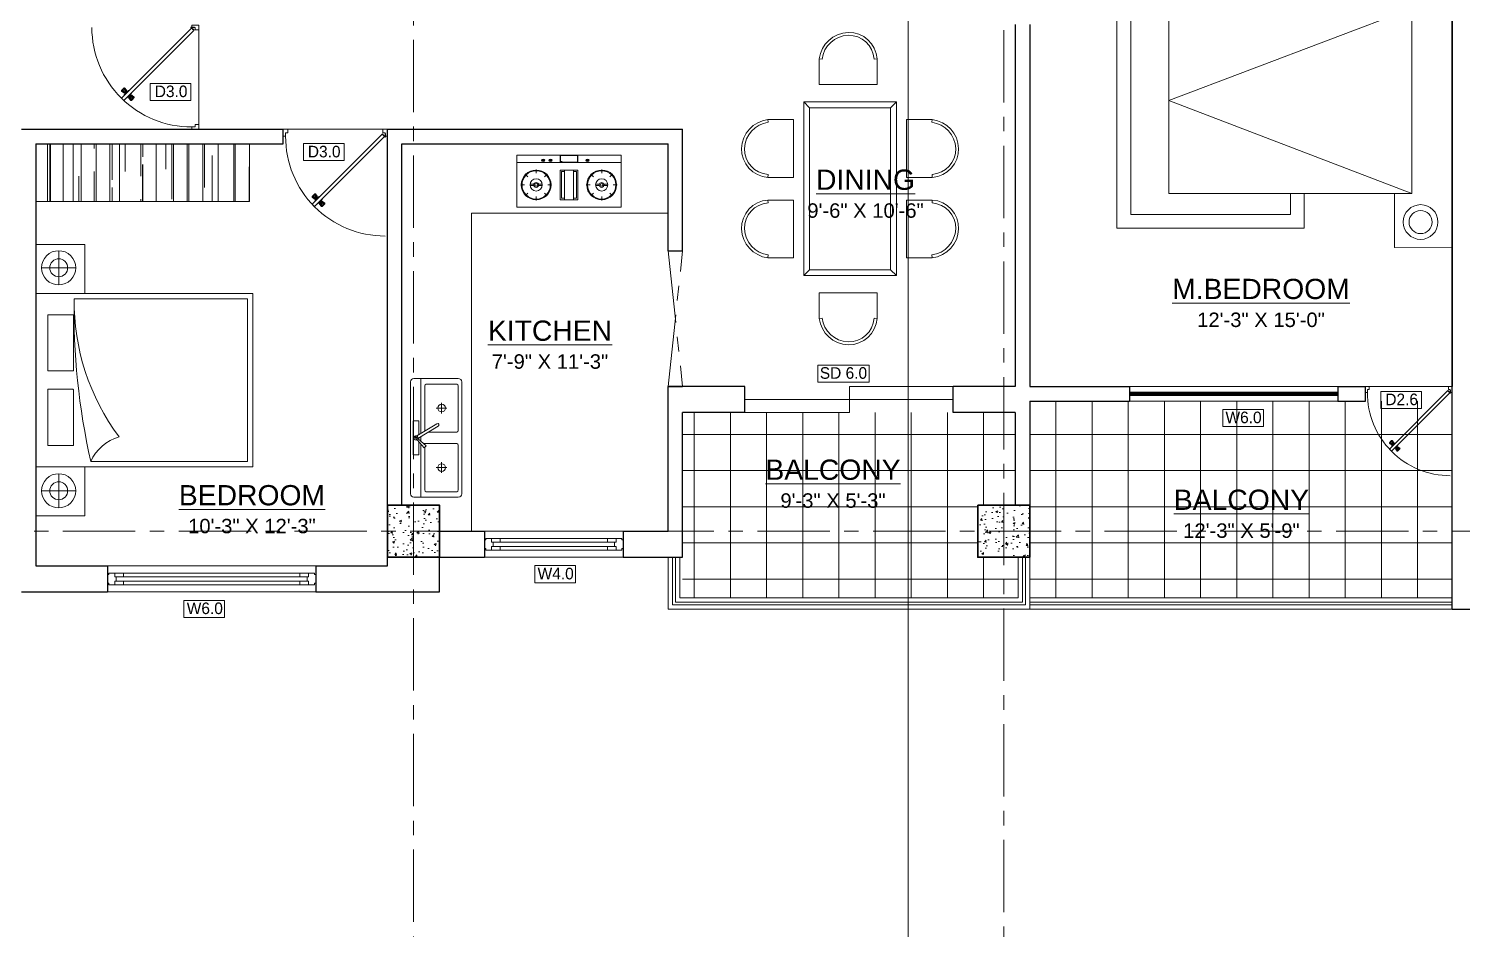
# Model space of a CAD drawing. Header units: inches. Extents: x 5223 to 201172, y -52570 to -12314.
# Drawn here: x 196707.5 to 197203, y -52258.6 to -51947.2 of the extents above; entities that cross this region are included whole.
import ezdxf

# ---------------------------------------------------------------- set-up
doc = ezdxf.new("R2010")
doc.units = ezdxf.units.IN
doc.header["$LTSCALE"] = 20
doc.header["$MEASUREMENT"] = 0
doc.linetypes.add('CENTER', pattern=[2, 1.25, -0.25, 0.25, -0.25])
for name, color, linetype, lineweight in [('A FURNITURE', 43, 'Continuous', 5), ('A. WINDOW', 140, 'Continuous', 5), ('CL', 252, 'CENTER', 5), ('column', 1, 'Continuous', 35), ('D-DIM', 5, 'Continuous', 13), ('door', 103, 'Continuous', 9), ('ELE 0.9', 252, 'Continuous', 9), ('furniture', 32, 'Continuous', 5), ('hatch tile', 253, 'Continuous', 0), ('Hatrch', 8, 'Continuous', 0), ('PUERTAS', 7, 'Continuous', 13), ('railings', 153, 'Continuous', 9), ('T-TEXT', 7, 'Continuous', 13), ('text', 247, 'Continuous', 13), ('Wall', 7, 'Continuous', 30), ('window', 150, 'Continuous', 13)]:
    doc.layers.add(name, color=color, linetype=linetype, lineweight=lineweight)
doc.styles.add('ARIAL', font='romans.shx')
doc.styles.get("Standard").update_dxf_attribs({"font": 'ARIALN.TTF'})

# ---------------------------------------------------------------- blocks, each defined once
blk = doc.blocks.new('COL')
at = {"layer": 'ELE 0.9'}
h = blk.add_hatch(dxfattribs=at)
h.set_pattern_fill('AR-CONC', color=256, style=0)
h.set_pattern_definition([(50, (0, 0), (7.17260183, -0.62752135), [0.75, -8.25]), (355, (0, 0), (-1.38751334, 7.52192134), [0.6, -6.6]), (100.4514, (0.598, -0.052), (5.78509382, 6.89439542), [0.6374019, -7.01142112]), (46.1842, (0, 2), (10.6724105, -1.65519014), [1.125, -12.375]), (96.6356, (0.889, 1.862), (9.34662706, 9.7411787), [0.9561029, -10.51713]), (351.1842, (0, 2), (9.34661945, 9.741186), [0.9, -9.9]), (21, (1, 1.5), (5.96907052, -4.0261889), [0.75, -8.25]), (326, (1, 1.5), (2.43315332, 7.25150045), [0.6, -6.6]), (71.4514, (1.4974, 1.1645), (8.4022263, 3.22530497), [0.6374019, -7.01142112]), (37.5, (0, 0), (0.121598553, 3.32893854), [0, -6.52, 0, -6.7, 0, -6.625]), (7.5, (0, 0), (2.630695374, 3.94411712), [0, -3.82, 0, -6.37, 0, -2.525]), (327.5, (-2.23, 0), (5.33822436, -0.225548717), [0, -2.5, 0, -7.8, 0, -10.35]), (317.5, (-3.23, 0), (5.8318617, 1.00104982), [0, -3.25, 0, -5.18, 0, -7.35])])
h.paths.add_polyline_path([(151149.68, -27522.26), (151149.68, -27540.26), (151167.68, -27540.26), (151167.68, -27522.26)])
at = {"layer": 'column'}
blk.add_lwpolyline([(151149.68, -27522.26), (151167.68, -27522.26), (151167.68, -27540.26)], dxfattribs=at)
blk.add_lwpolyline([(151149.68, -27522.26), (151167.68, -27522.26), (151167.68, -27540.26), (151149.68, -27540.26)], close=True, dxfattribs=at)
blk = doc.blocks.new('3ft')
at = {"layer": 'PUERTAS', "color": 8}
for p, q in [((22.57, 24.94), (21.65, 25.68)), ((22.63, 24.99), (21.69, 25.75)), ((22.74, 25.1), (21.84, 25.9)), ((22.13, 26.28), (21.98, 26.13)), ((22.88, 25.24), (22.01, 26.06)), ((22.13, 26.28), (22.27, 26.42)), ((22.29, 26.41), (22.27, 26.42)), ((23.16, 25.52), (22.34, 26.39)), ((23.3, 25.66), (22.5, 26.56)), ((23.41, 25.77), (22.65, 26.71)), ((22.69, 24.32), (23.02, 24.83)), ((23.46, 25.83), (22.72, 26.75)), ((22.95, 24.96), (22.84, 25.07)), ((22.98, 24.99), (22.86, 25.1)), ((23.03, 25.04), (22.91, 25.15)), ((22.91, 24.53), (23.1, 24.91)), ((23.11, 25.12), (22.99, 25.23)), ((23.13, 24.76), (23.18, 24.99)), ((23.28, 25.3), (23.17, 25.41)), ((23.36, 25.37), (23.25, 25.49)), ((23.31, 24.94), (23.28, 25.08)), ((23.41, 25.43), (23.3, 25.54)), ((23.46, 25.09), (23.32, 25.13)), ((23.44, 25.45), (23.33, 25.56)), ((23.64, 25.27), (23.41, 25.22)), ((23.87, 25.49), (23.49, 25.3)), ((24.08, 25.71), (23.57, 25.38)), ((23.63, 23.38), (24.14, 23.72)), ((23.84, 23.6), (24.22, 23.79)), ((24.07, 23.82), (24.3, 23.88)), ((24.25, 24), (24.39, 23.97)), ((24.25, 23.26), (24.99, 22.34)), ((24.27, 23.64), (24.38, 23.53)), ((24.3, 23.67), (24.41, 23.56)), ((24.3, 23.32), (25.06, 22.38)), ((24.35, 23.72), (24.46, 23.61)), ((24.4, 24.15), (24.43, 24.01)), ((24.41, 23.43), (25.2, 22.53)), ((24.43, 23.8), (24.54, 23.69)), ((24.58, 24.33), (24.52, 24.1)), ((24.55, 23.57), (25.37, 22.7)), ((24.6, 23.97), (24.72, 23.86)), ((24.8, 24.56), (24.61, 24.18)), ((25.02, 24.77), (24.68, 24.26)), ((24.68, 24.05), (24.79, 23.94)), ((24.73, 24.1), (24.85, 23.99)), ((24.76, 24.13), (24.87, 24.02)), ((24.83, 23.85), (25.7, 23.03)), ((24.97, 23.99), (25.87, 23.2)), ((25.08, 24.1), (26.02, 23.34)), ((25.14, 24.15), (26.06, 23.41)), ((25.58, 22.82), (25.43, 22.67)), ((25.58, 22.82), (25.73, 22.97)), ((25.72, 22.98), (25.73, 22.97)), ((0, 0), (36, 0))]:
    blk.add_line(p, q, dxfattribs=at)
at = {"layer": 'PUERTAS', "color": 1}
for p, q in [((21.67, 25.73), (22.17, 26.23)), ((22.49, 24.95), (21.67, 25.61)), ((21.7, 25.82), (22.14, 26.26)), ((21.73, 25.79), (21.7, 25.82)), ((22.58, 26.7), (22.14, 26.26)), ((22.67, 26.73), (22.17, 26.23)), ((22.61, 26.67), (22.58, 26.7)), ((22.6, 24.96), (23.02, 25.38)), ((22.7, 25.07), (22.71, 25.06)), ((23.45, 25.91), (22.79, 26.73)), ((22.82, 25.06), (23.08, 25.32)), ((22.94, 24.95), (22.83, 25.07)), ((22.93, 24.94), (23.19, 25.21)), ((22.93, 24.84), (22.93, 24.83)), ((23.44, 25.81), (23.02, 25.38)), ((23.34, 25.58), (23.08, 25.32)), ((23.46, 25.47), (23.19, 25.21)), ((23.33, 25.7), (23.34, 25.69)), ((23.45, 25.46), (23.33, 25.57)), ((23.57, 25.47), (23.57, 25.47)), ((24.15, 25.79), (23.68, 25.48)), ((23.68, 25.48), (23.68, 25.48)), ((24.27, 25.78), (24.26, 25.79)), ((25.1, 24.84), (24.79, 24.38)), ((25.09, 24.96), (25.1, 24.95)), ((22.61, 24.25), (22.92, 24.72)), ((22.62, 24.13), (22.61, 24.14)), ((22.92, 24.72), (22.92, 24.72)), ((23.44, 23.31), (23.45, 23.3)), ((23.56, 23.3), (24.03, 23.61)), ((24.03, 23.61), (24.03, 23.62)), ((24.14, 23.62), (24.14, 23.62)), ((24.25, 23.62), (24.51, 23.89)), ((24.26, 23.29), (24.69, 23.71)), ((24.26, 23.63), (24.37, 23.52)), ((24.26, 23.18), (24.92, 22.37)), ((24.37, 23.52), (24.63, 23.77)), ((24.37, 23.4), (24.37, 23.4)), ((24.78, 24.15), (24.51, 23.89)), ((24.89, 24.03), (24.63, 23.77)), ((25.11, 24.14), (24.69, 23.71)), ((24.77, 24.14), (24.88, 24.03)), ((24.79, 24.38), (24.78, 24.37)), ((24.78, 24.26), (24.78, 24.26)), ((25, 24.03), (25, 24.03)), ((25.04, 22.36), (25.54, 22.86)), ((25.1, 22.42), (25.13, 22.39)), ((25.13, 22.39), (25.57, 22.83)), ((25.22, 24.14), (26.03, 23.48)), ((26.04, 23.37), (25.54, 22.86)), ((26.01, 23.27), (25.57, 22.83)), ((25.98, 23.3), (26.01, 23.27))]:
    blk.add_line(p, q, dxfattribs=at)
at = {"layer": 'PUERTAS', "color": 2}
for p, q in [((21.99, 26.11), (21.98, 26.13)), ((26.05, 25.92), (25.23, 26.74)), ((25.42, 22.68), (25.43, 22.67))]:
    blk.add_line(p, q, dxfattribs=at)
at = {"layer": 'PUERTAS', "color": 1}
for centre, start, end in [((22.54, 25.01), 231.0764, 315), ((22.73, 26.68), 38.9236, 135), ((22.77, 25.12), 225, 315), ((22.99, 24.89), 135, 219.7428), ((22.87, 24.78), 315, 39.7428), ((23.28, 25.63), 315, 45), ((23.39, 25.86), 315, 38.9236), ((23.51, 25.41), 50.2572, 135), ((23.62, 25.53), 230.2572, 315), ((24.2, 25.73), 45, 135), ((25.04, 24.89), 315, 45), ((22.67, 24.2), 135, 225), ((23.51, 23.36), 225, 315), ((24.09, 23.56), 50.2572, 135), ((24.2, 23.68), 230.2572, 315), ((24.32, 23.23), 135, 218.9236), ((24.42, 23.46), 135, 225), ((24.84, 24.31), 135, 219.7428), ((24.72, 24.21), 315, 39.7428), ((24.94, 23.98), 45, 135), ((24.98, 22.42), 218.9236, 315), ((25.17, 24.08), 51.0764, 135), ((25.98, 23.42), 315, 51.0764)]:
    blk.add_arc(centre, 0.08, start, end, dxfattribs=at)
at = {"layer": 'window'}
for p, q in [((1.01, 2.52), (25.23, 26.74)), ((26.05, 25.92), (1.77, 1.64)), ((0, 2.4), (0, 0)), ((0.72, 2.4), (0, 2.4)), ((1.6, 0), (0, 0)), ((0.72, 1.52), (0.72, 2.44)), ((0.8, 1.52), (0.72, 1.52)), ((0.8, 1.52), (0.8, 2.41)), ((0.8, 1.2), (0.8, 1.52)), ((1.6, 1.2), (0.8, 1.2)), ((1.57, 1.84), (0.94, 2.47)), ((1.63, 1.89), (0.97, 2.55)), ((1.63, 1.89), (1.57, 1.84)), ((1.77, 1.64), (1.57, 1.84)), ((1.6, 0), (1.6, 1.2)), ((34.4, 0), (34.4, 1.2)), ((34.4, 1.2), (35.2, 1.2)), ((34.4, 0), (36, 0)), ((35.2, 1.2), (35.2, 2.4)), ((35.2, 2.4), (36, 2.4)), ((36, 0), (36, 2.4))]:
    blk.add_line(p, q, dxfattribs=at)
for radius in [0.155, 0.0752]:
    blk.add_circle((0.82, 2.56), radius, dxfattribs=at)
blk.add_arc((0.82, 2.56), 34.38, 359.7285, 90.0333, dxfattribs=at)
blk = doc.blocks.new('*U19')
at = {"color": 3}
blk.add_blockref('3ft', (0, 0), dxfattribs=at)
blk = doc.blocks.new('*U20')
at = {"color": 3, "xscale": -1}
blk.add_blockref('3ft', (42, 0), dxfattribs=at)
blk = doc.blocks.new('dvxcbv')
for p, q in [((79270.92, 92034.28), (79206.92, 92034.28)), ((79206.92, 92034.28), (79206.92, 91972.28)), ((79270.92, 92034.28), (79206.92, 92034.28)), ((79206.92, 92034.28), (79206.92, 91954.28)), ((79270.92, 91972.28), (79270.92, 92034.28)), ((79270.92, 91954.28), (79270.92, 92034.28)), ((79208.95, 92032.28), (79268.88, 92032.28)), ((79208.95, 91974.47), (79208.95, 92032.28)), ((79268.88, 92032.28), (79268.88, 91968.35)), ((79206.92, 91972.28), (79188.92, 91972.28)), ((79188.92, 91972.28), (79188.92, 91954.28)), ((79206.92, 91972.28), (79188.92, 91972.28)), ((79188.92, 91972.28), (79188.92, 91954.28)), ((79206.92, 91954.28), (79206.92, 91972.28)), ((79270.92, 91972.28), (79288.92, 91972.28)), ((79288.92, 91972.28), (79270.92, 91972.28)), ((79270.92, 91954.28), (79270.92, 91972.28)), ((79288.92, 91954.28), (79288.92, 91972.28)), ((79288.92, 91972.28), (79288.92, 91954.28)), ((79198.12, 91969.18), (79198.12, 91956.59)), ((79214.78, 91968.14), (79214.78, 91958.62)), ((79235.3, 91968.14), (79214.78, 91968.14)), ((79235.53, 91958.62), (79235.53, 91967.91)), ((79242.3, 91958.62), (79242.3, 91967.91)), ((79242.53, 91968.14), (79263.05, 91968.14)), ((79263.05, 91968.14), (79263.05, 91958.62)), ((79280.36, 91969.18), (79280.36, 91956.59)), ((79191.82, 91962.69), (79204.41, 91962.69)), ((79274.06, 91962.69), (79286.66, 91962.69)), ((79188.92, 91954.28), (79288.92, 91954.28)), ((79188.92, 91954.28), (79206.92, 91954.28)), ((79206.92, 91954.28), (79270.92, 91954.28)), ((79214.78, 91958.62), (79235.53, 91958.62)), ((79263.05, 91958.62), (79242.3, 91958.62)), ((79288.92, 91954.28), (79270.92, 91954.28))]:
    blk.add_line(p, q)
at = {"extrusion": (0, 0, -1)}
for centre, major_axis, start_param, end_param in [((79202.06, 91989.63), (-11.77, 11.77), 2.643035, 3.500356), ((79268.2, 92052.59), (59.57, 59.57), 2.348133, 2.994137), ((79264.85, 92225.36), (-181.75, 181.75), 3.91132, 4.146218), ((79198.12, 91962.69), (-4.45, 4.45), 2.356194490190969, 8.639379797370555), ((79198.12, 91962.69), (-2.33, 2.33), 2.356194490189522, 8.63937979736911), ((79235.3, 91967.91), (-0.164, 0.164), 0.785398, 2.356194), ((79242.53, 91967.91), (0.164, 0.164), 3.926991, 5.497787), ((79280.36, 91962.69), (-4.45, 4.45), 2.356194490190969, 8.639379797370555), ((79280.36, 91962.69), (-2.33, 2.33), 2.356194490189522, 8.63937979736911)]:
    blk.add_ellipse(centre, major_axis=major_axis, ratio=1, start_param=start_param, end_param=end_param, dxfattribs=at)
blk = doc.blocks.new('ban6c 800x1500')
for p, q in [((-388, 2100), (-338, 2050)), ((412, 2100), (362, 2050)), ((-388, 600), (-338, 650)), ((412, 600), (362, 650))]:
    blk.add_line(p, q)
for points in [[(245, 2472, 0.400825), (-5, 2701, 0.365678), (-255, 2472)], [(-698, 1948), (-695, 1924, 0.365407), (-901, 1698, 0.400527), (-696, 1473), (-698, 1448)], [(722, 1948), (718, 1924, -0.365407), (925, 1698, -0.400527), (720, 1473), (722, 1448)], [(-698, 752), (-695, 777, -0.365407), (-901, 1003, -0.400527), (-696, 1227), (-698, 1252)], [(722, 752), (718, 777, 0.365407), (925, 1003, 0.400527), (720, 1227), (722, 1252)], [(245, 229, -0.400825), (-5, 0, -0.365678), (-255, 229)]]:
    blk.add_lwpolyline(points, format="xyb")
for points in [[(-5, 2676, -0.400527), (220, 2470), (245, 2472), (245, 2250), (-255, 2250), (-255, 2472), (-230, 2469, -0.365407)], [(-926, 1698, 0.400825), (-698, 1448), (-476, 1448), (-476, 1948), (-698, 1948, 0.365678)], [(950, 1698, -0.400825), (722, 1448), (500, 1448), (500, 1948), (722, 1948, -0.365678)], [(-926, 1002, -0.400825), (-698, 1252), (-476, 1252), (-476, 752), (-698, 752, -0.365678)], [(950, 1002, 0.400825), (722, 1252), (500, 1252), (500, 752), (722, 752, 0.365678)], [(-5, 25, 0.400527), (220, 230), (245, 229), (245, 450), (-255, 450), (-255, 229), (-230, 232, 0.365407)]]:
    blk.add_lwpolyline(points, format="xyb", close=True)
for points in [[(-388, 600), (-388, 2100), (412, 2100), (412, 600)], [(-338, 650), (-338, 2050), (362, 2050), (362, 650)]]:
    blk.add_lwpolyline(points, close=True)
blk = doc.blocks.new('mb-chaurua440x1020')
for p, q in [((483, 0), (-483, 0)), ((-513, -30), (-513, -413)), ((-513, -90), (-39, -90)), ((-449, -123), (-59, -123)), ((-148, -24), (148, -24)), ((-148, -71), (-148, -24)), ((-27, -71), (-148, -71)), ((-17, -54), (-122, -228)), ((5, -64), (-100, -240)), ((-17, -54), (-17, -54)), ((68, -136), (-11, -42)), ((29, -90), (-10, -90)), ((-5, -37), (87, -119)), ((13, -71), (1, -71)), ((5, -64), (5, -64)), ((34, -71), (148, -71)), ((48, -401), (48, -113)), ((514, -90), (55, -90)), ((87, -119), (68, -136)), ((450, -123), (82, -123)), ((148, -24), (148, -71)), ((513, -30), (513, -413)), ((-465, -134), (-465, -401)), ((-257, -222), (-257, -315)), ((-48, -401), (-48, -153)), ((257, -222), (257, -315)), ((466, -134), (466, -401)), ((-303, -269), (-210, -269)), ((210, -269), (304, -269)), ((483, -443), (-483, -443)), ((-449, -412), (-64, -412)), ((450, -412), (64, -412))]:
    blk.add_line(p, q)
for centre in [(-257, -269), (257, -269)]:
    blk.add_circle(centre, 33.2)
for centre, radius, start, end in [((-483, -30), 30, 90, 180), ((-451, -137), 14.3, 81.5294, 167.6839), ((1, -47), 18.1, 331.1886, 289.501), ((-4, -44), 7.15, 94.3974, 170.1439), ((452, -137), 14.3, 12.3263, 98.4603), ((483, -30), 30, 0, 90), ((-111, -234), 12.2, 152.0442, 329.8501), ((-483, -413), 30, 180, 270), ((-451, -398), 14.3, 192.3144, 278.476), ((-62, -398), 14.3, 261.5343, 347.6754), ((62, -398), 14.3, 192.3246, 278.4657), ((452, -398), 14.3, 261.5403, 347.6694), ((483, -413), 30, 270, 0)]:
    blk.add_arc(centre, radius, start, end)
blk = doc.blocks.new('mb-bep700x350')
for p, q in [((-350, 0), (-350, -350)), ((350, 0), (-350, 0)), ((350, -350), (350, 0)), ((-350, -50), (350, -50)), ((-220.2, -122), (-220.2, -96)), ((-185, -33.2), (-163.1, -33.2)), ((-185, -35.1), (-163, -35.1)), ((-134.9, -33.2), (-113, -33.2)), ((-134.9, -35.1), (-112.9, -35.1)), ((-60, -50), (-60, 0)), ((-57.5, -3.3), (57.8, -3.3)), ((-57.5, -46.5), (-57.5, -3.3)), ((57.8, -46.5), (-57.5, -46.5)), ((-54.5, -42.4), (-46, -42.4)), ((57.8, -3.3), (57.8, -46.5)), ((60, -50), (60, 0)), ((135.2, -35.1), (113.2, -35.1)), ((135.2, -33.2), (113.3, -33.2)), ((220.2, -122), (220.2, -96)), ((-275.4, -144.9), (-293.8, -126.5)), ((-165.1, -144.9), (-146.7, -126.5)), ((-60, -300), (-60, -100)), ((-60, -100), (60, -100)), ((-50, -290), (-50, -110)), ((-50, -110), (-30, -110)), ((-30, -300), (-30, -100)), ((30, -300), (30, -100)), ((30, -110), (50, -110)), ((50, -110), (50, -290)), ((60, -100), (60, -300)), ((165.1, -144.9), (146.7, -126.5)), ((275.4, -144.9), (293.8, -126.5)), ((-298.2, -200), (-324.2, -200)), ((-275.4, -255.1), (-293.8, -273.5)), ((-235.9, -195.5), (-261, -195.5)), ((-235.9, -204.5), (-261, -204.5)), ((-220.2, -278), (-220.2, -304)), ((-204.5, -195.5), (-179.5, -195.5)), ((-204.5, -204.5), (-179.5, -204.5)), ((-165.1, -255.1), (-146.7, -273.5)), ((-142.2, -200), (-116.2, -200)), ((142.2, -200), (116.2, -200)), ((165.1, -255.1), (146.7, -273.5)), ((204.5, -195.5), (179.5, -195.5)), ((204.5, -204.5), (179.5, -204.5)), ((220.2, -278), (220.2, -304)), ((235.9, -195.5), (261, -195.5)), ((235.9, -204.5), (261, -204.5)), ((275.4, -255.1), (293.8, -273.5)), ((298.2, -200), (324.2, -200)), ((-350, -350), (350, -350)), ((60, -300), (-60, -300)), ((-30, -290), (-50, -290)), ((50, -290), (30, -290))]:
    blk.add_line(p, q)
for centre, radius in [((-220.2, -200), 100), ((-220.2, -200), 95), ((-220.2, -200), 41), ((-220.2, -200), 16.3), ((-220.2, -200), 9.16), ((220.2, -200), 100), ((220.2, -200), 95), ((220.2, -200), 41), ((220.2, -200), 16.3), ((220.2, -200), 9.16)]:
    blk.add_circle(centre, radius)
for centre in [(-174, -34.4), (-124, -34.4)]:
    blk.add_ellipse(centre, major_axis=(-11.1, 0), ratio=0.777774)
at = {"extrusion": (0, 0, -1)}
blk.add_ellipse((124.3, -34.4), major_axis=(11.1, 0), ratio=0.777774, dxfattribs=at)
blk = doc.blocks.new('g.doi1600x2100')
for points in [[(822, -498), (1288, -498), (1290, 0), (-1290, 0), (-1290, -498), (-778, -498)], [(-778, -1278), (-778, -348), (18, -2448), (822, -348), (822, -1278)], [(-778, -348), (822, -348)], [(-778, -2448), (822, -2448)]]:
    blk.add_lwpolyline(points)
for points in [[(822, -1948), (822, -1278), (1122, -1278), (1122, -2898), (-1078, -2898), (-1078, -1278), (-778, -1278), (-778, -2448), (-453, -2448), (822, -2448)], [(822, -1948), (822, -1398), (1002, -1398), (1002, -2778), (-958, -2778), (-958, -1398), (-778, -1398), (-778, -2448), (822, -2448)]]:
    blk.add_lwpolyline(points, close=True)
for centre, radius in [((-1032, -273), 150), ((1068, -273), 150), ((-1032, -273), 100), ((1068, -273), 100)]:
    blk.add_circle(centre, radius)
blk = doc.blocks.new('Frame_w_casement2_p')
for points in [[(-2.5, 0.75), (-2.5, 2), (-5.5, 2), (-5.5, 0.75)], [(-2.5, -0.75), (-2.5, -2), (-5.5, -2), (-5.5, -0.75)]]:
    blk.add_lwpolyline(points, close=True)
blk.add_lwpolyline([(0, 1.5), (0, -1.5), (-0.5, -1.5), (-0.5, -2), (-2.5, -2), (-2.5, -2), (-2.5, -2), (-2.5, -0.75), (-3, -0.75), (-3, 0.75), (-2.5, 0.75), (-2.5, 2), (-2.5, 2), (-0.5, 2), (-0.5, 1.5), (0, 1.5), (-0.5, 1.5)])
blk = doc.blocks.new('2ft6in')
at = {"layer": 'PUERTAS', "color": 8}
for p, q in [((18.81, 20.78), (18.04, 21.4)), ((18.86, 20.83), (18.08, 21.46)), ((18.95, 20.92), (18.2, 21.58)), ((18.44, 21.9), (18.31, 21.77)), ((19.07, 21.03), (18.34, 21.72)), ((18.44, 21.9), (18.56, 22.02)), ((18.58, 22.01), (18.56, 22.02)), ((19.3, 21.26), (18.61, 22)), ((19.42, 21.38), (18.75, 22.14)), ((19.51, 21.48), (18.88, 22.26)), ((18.91, 20.27), (19.19, 20.69)), ((19.55, 21.53), (18.93, 22.3)), ((19.13, 20.8), (19.03, 20.9)), ((19.15, 20.82), (19.05, 20.92)), ((19.09, 20.44), (19.25, 20.76)), ((19.19, 20.87), (19.1, 20.96)), ((19.25, 20.93), (19.16, 21.02)), ((19.28, 20.63), (19.32, 20.83)), ((19.4, 21.08), (19.31, 21.17)), ((19.47, 21.15), (19.38, 21.24)), ((19.43, 20.78), (19.4, 20.9)), ((19.51, 21.19), (19.42, 21.28)), ((19.55, 20.91), (19.43, 20.94)), ((19.53, 21.21), (19.44, 21.3)), ((19.7, 21.06), (19.51, 21.01)), ((19.89, 21.24), (19.58, 21.08)), ((20.07, 21.42), (19.64, 21.15)), ((19.87, 19.67), (20.18, 19.83)), ((20.06, 19.85), (20.25, 19.9)), ((20.21, 20), (20.33, 19.97)), ((20.33, 20.13), (20.36, 20.01)), ((20.36, 19.83), (20.45, 19.74)), ((20.48, 20.28), (20.44, 20.08)), ((20.5, 19.98), (20.6, 19.89)), ((20.67, 20.47), (20.51, 20.15)), ((20.85, 20.64), (20.57, 20.22)), ((20.57, 20.04), (20.66, 19.95)), ((20.61, 20.09), (20.7, 19.99)), ((20.63, 20.11), (20.72, 20.01)), ((20.69, 19.87), (21.42, 19.19)), ((20.81, 19.99), (21.56, 19.33)), ((20.9, 20.08), (21.68, 19.45)), ((20.95, 20.13), (21.72, 19.51)), ((19.69, 19.49), (20.12, 19.76)), ((20.21, 19.38), (20.83, 18.61)), ((20.23, 19.7), (20.32, 19.61)), ((20.25, 19.72), (20.34, 19.63)), ((20.25, 19.43), (20.88, 18.65)), ((20.29, 19.76), (20.38, 19.67)), ((20.34, 19.53), (21, 18.77)), ((20.46, 19.64), (21.14, 18.91)), ((21.32, 19.01), (21.2, 18.89)), ((21.32, 19.01), (21.44, 19.14)), ((21.43, 19.15), (21.44, 19.14)), ((0, 0), (30, 0))]:
    blk.add_line(p, q, dxfattribs=at)
at = {"layer": 'PUERTAS', "color": 1}
for p, q in [((18.06, 21.44), (18.48, 21.86)), ((18.74, 20.79), (18.06, 21.34)), ((18.08, 21.51), (18.45, 21.88)), ((18.11, 21.49), (18.08, 21.51)), ((18.82, 22.25), (18.45, 21.88)), ((18.9, 22.28), (18.48, 21.86)), ((18.84, 22.23), (18.82, 22.25)), ((18.83, 20.8), (19.18, 21.15)), ((18.84, 20.21), (19.1, 20.6)), ((18.85, 20.11), (18.84, 20.12)), ((18.92, 20.89), (18.93, 20.88)), ((19.54, 21.59), (18.99, 22.27)), ((19.02, 20.88), (19.24, 21.1)), ((19.12, 20.8), (19.03, 20.89)), ((19.1, 20.7), (19.11, 20.69)), ((19.1, 20.6), (19.1, 20.6)), ((19.11, 20.79), (19.33, 21.01)), ((19.54, 21.5), (19.18, 21.15)), ((19.45, 21.31), (19.24, 21.1)), ((19.55, 21.22), (19.33, 21.01)), ((19.45, 21.41), (19.45, 21.41)), ((19.54, 21.22), (19.45, 21.31)), ((19.64, 21.23), (19.64, 21.23)), ((19.74, 21.24), (19.73, 21.23)), ((20.12, 21.49), (19.74, 21.24)), ((20.21, 19.69), (20.43, 19.9)), ((20.22, 21.48), (20.22, 21.49)), ((20.65, 20.12), (20.43, 19.9)), ((20.74, 20.03), (20.52, 19.81)), ((20.93, 20.11), (20.57, 19.76)), ((20.64, 20.11), (20.73, 20.02)), ((20.66, 20.31), (20.65, 20.31)), ((20.65, 20.21), (20.65, 20.22)), ((20.91, 20.7), (20.66, 20.31)), ((20.84, 20.02), (20.83, 20.03)), ((20.91, 20.8), (20.91, 20.79)), ((21.02, 20.12), (21.7, 19.57)), ((19.53, 19.43), (19.54, 19.42)), ((19.64, 19.42), (20.02, 19.67)), ((20.02, 19.67), (20.03, 19.68)), ((20.12, 19.68), (20.12, 19.68)), ((20.22, 19.41), (20.57, 19.76)), ((20.22, 19.69), (20.31, 19.6)), ((20.22, 19.32), (20.76, 18.64)), ((20.31, 19.6), (20.52, 19.81)), ((20.31, 19.5), (20.31, 19.5)), ((20.86, 18.63), (21.28, 19.05)), ((20.91, 18.68), (20.94, 18.66)), ((20.94, 18.66), (21.31, 19.03)), ((21.7, 19.47), (21.28, 19.05)), ((21.67, 19.4), (21.31, 19.03)), ((21.65, 19.42), (21.67, 19.4))]:
    blk.add_line(p, q, dxfattribs=at)
at = {"layer": 'PUERTAS', "color": 2}
for p, q in [((18.33, 21.76), (18.31, 21.77)), ((21.71, 21.6), (21.02, 22.28)), ((21.18, 18.9), (21.2, 18.89))]:
    blk.add_line(p, q, dxfattribs=at)
at = {"layer": 'PUERTAS', "color": 1}
for centre, start, end in [((18.78, 20.84), 231.0764, 315), ((18.89, 20.16), 135, 225), ((18.94, 22.23), 38.9236, 135), ((18.97, 20.93), 225, 315), ((19.16, 20.74), 135, 219.7428), ((19.06, 20.65), 315, 39.7428), ((19.4, 21.36), 315, 45), ((19.49, 21.55), 315, 38.9236), ((19.6, 21.18), 50.2572, 135), ((19.68, 21.28), 230.2572, 315), ((20.17, 21.44), 45, 135), ((20.7, 20.26), 135, 219.7428), ((20.6, 20.17), 315, 39.7428), ((20.78, 19.98), 45, 135), ((20.87, 20.75), 315, 45), ((20.98, 20.07), 51.0764, 135), ((19.59, 19.47), 225, 315), ((20.07, 19.63), 50.2572, 135), ((20.16, 19.73), 230.2572, 315), ((20.27, 19.36), 135, 218.9236), ((20.35, 19.55), 135, 225), ((20.82, 18.68), 218.9236, 315), ((21.65, 19.52), 315, 51.0764)]:
    blk.add_arc(centre, 0.0667, start, end, dxfattribs=at)
at = {"layer": 'window'}
for p, q in [((0.84, 2.1), (21.02, 22.28)), ((21.71, 21.6), (1.47, 1.37)), ((0, 2), (0, 0)), ((0.6, 2), (0, 2)), ((1.33, 0), (0, 0)), ((0.6, 1.26), (0.6, 2.04)), ((0.67, 1.26), (0.6, 1.26)), ((0.67, 1.26), (0.67, 2.01)), ((0.67, 1), (0.67, 1.26)), ((1.33, 1), (0.67, 1)), ((1.31, 1.53), (0.79, 2.06)), ((1.36, 1.58), (0.81, 2.12)), ((1.36, 1.58), (1.31, 1.53)), ((1.47, 1.37), (1.31, 1.53)), ((1.33, 0), (1.33, 1)), ((28.67, 0), (28.67, 1)), ((28.67, 1), (29.33, 1)), ((28.67, 0), (30, 0)), ((29.33, 1), (29.33, 2)), ((29.33, 2), (30, 2)), ((30, 0), (30, 2))]:
    blk.add_line(p, q, dxfattribs=at)
for radius in [0.129, 0.0627]:
    blk.add_circle((0.68, 2.14), radius, dxfattribs=at)
blk.add_arc((0.68, 2.14), 28.65, 359.7285, 90.0333, dxfattribs=at)
blk = doc.blocks.new('*U25')
at = {"color": 3, "xscale": -1}
blk.add_blockref('2ft6in', (42, 0), dxfattribs=at)

msp = doc.modelspace()

# ---------------------------------------------------------------- hatches: boundary and pattern name
at = {"layer": 'hatch tile'}
h = msp.add_hatch(dxfattribs=at)
h.set_pattern_fill('NET', color=256, scale=100, angle=7e-07, style=0)
h.paths.add_polyline_path([(197053.49, -52075.96), (197053.49, -52143.94), (197199.49, -52143.94), (197199.49, -52075.96)])
h = msp.add_hatch(dxfattribs=at)
h.set_pattern_fill('NET', color=256, scale=100, angle=7e-07, style=0)
h.paths.add_polyline_path([(197011.49, -52079.96), (196933.49, -52079.96), (196933.49, -52143.94), (197011.49, -52143.94)])
h.paths.add_polyline_path([(197035.49, -52111.96), (197048.49, -52111.96), (197048.49, -52079.96), (197011.49, -52079.96), (197011.49, -52143.94), (197049.49, -52143.94), (197049.49, -52129.96), (197035.49, -52129.96)])
at = {"layer": 'Hatrch'}
h = msp.add_hatch(dxfattribs=at)
h.set_pattern_fill('AR-RROOF', color=256, scale=8, angle=90, style=0)
h.set_pattern_definition([(90.0000007, (8986.833, -7410.209), (-8.0000002, 17.5999999), [120, -16, 40, -8]), (90.000001, (8982.833, -7399.569), (-10.6399999, -8.00000013), [24, -2.64, 48, -6]), (90.0000007, (8980.0333, -7406.209), (-5.36000051, 41.59999993), [64, -11.2, 32, -8])])
h.paths.add_polyline_path([(196709.99, -51986.96), (196709.99, -52006.96), (196783.86, -52006.96), (196783.86, -51986.96)])

# ---------------------------------------------------------------- linework, layer by layer
at = {"layer": 'A. WINDOW'}
for p, q in [((196907.49, -52123.46), (196869.47, -52123.46)), ((196907.49, -52124.71), (196869.47, -52124.71)), ((196907.49, -52126.21), (196869.47, -52126.21)), ((196907.49, -52127.46), (196869.47, -52127.46)), ((196801.23, -52135.46), (196739.22, -52135.46)), ((196801.23, -52136.71), (196739.22, -52136.71)), ((196801.23, -52138.21), (196739.22, -52138.21)), ((196801.23, -52139.46), (196739.22, -52139.46))]:
    msp.add_line(p, q, dxfattribs=at)
for points in [[(196864.99, -52120.96), (196912.99, -52120.96), (196912.99, -52129.96), (196864.99, -52129.96)], [(196734.73, -52132.96), (196806.73, -52132.96), (196806.73, -52141.96), (196734.73, -52141.96)]]:
    msp.add_lwpolyline(points, close=True, dxfattribs=at)
at = {"layer": 'CL'}
for p, q in [((197044.47, -52452.67), (197044.47, -51208.87)), ((196840.49, -52456.05), (196840.49, -51212.26)), ((196928.49, -52070.96), (196933.49, -52023.96)), ((196928.49, -52023.96), (196933.49, -52070.96)), ((197744.34, -52120.96), (196104.76, -52120.96))]:
    msp.add_line(p, q, dxfattribs=at)
at = {"layer": 'D-DIM'}
msp.add_line((197011.49, -52458.21), (197011.49, -51176.7), dxfattribs=at)
at = {"layer": 'door'}
for points in [[(197026.99, -52075.46), (196991.22, -52075.46), (196991.22, -52070.96), (197026.99, -52070.96)], [(196991.22, -52075.46), (196954.99, -52075.46), (196954.99, -52079.96), (196991.22, -52079.96)]]:
    msp.add_lwpolyline(points, close=True, dxfattribs=at)
at = {"layer": 'furniture'}
for p, q in [((196783.86, -51986.96), (196783.86, -52006.96)), ((196783.86, -52006.96), (196709.99, -52006.96)), ((196860.49, -52010.96), (196928.49, -52010.96)), ((196860.49, -52120.96), (196860.49, -52010.96))]:
    msp.add_line(p, q, dxfattribs=at)
at = {"layer": 'railings'}
for p, q in [((197053.49, -52143.94), (197199.49, -52143.94)), ((197053.49, -52145.44), (197199.49, -52145.44)), ((197053.49, -52146.44), (197199.49, -52146.44)), ((197053.49, -52147.94), (197199.49, -52147.94))]:
    msp.add_line(p, q, dxfattribs=at)
for points in [[(196928.49, -52129.96), (196928.49, -52147.94), (197053.49, -52147.94), (197053.49, -52129.96)], [(196929.99, -52129.96), (196929.99, -52146.44), (197051.99, -52146.44), (197051.99, -52129.96)], [(196930.99, -52129.96), (196930.99, -52145.44), (197050.99, -52145.44), (197050.99, -52129.96)], [(196932.49, -52129.96), (196932.49, -52143.94), (197049.49, -52143.94), (197049.49, -52129.96)]]:
    msp.add_lwpolyline(points, dxfattribs=at)
at = {"layer": 'T-TEXT', "lineweight": 9}
for points in [[(196763.57, -51972), (196749.51, -51972), (196749.51, -51966.11), (196763.57, -51966.11)], [(196816.48, -51992.83), (196802.42, -51992.83), (196802.42, -51986.94), (196816.48, -51986.94)], [(196998, -52069.39), (196980.21, -52069.39), (196980.21, -52063.49), (196998, -52063.49)], [(197188.88, -52078.51), (197174.82, -52078.51), (197174.82, -52072.62), (197188.88, -52072.62)], [(197134.23, -52084.75), (197120.17, -52084.75), (197120.17, -52078.85), (197134.23, -52078.85)], [(196896.48, -52138.75), (196882.43, -52138.75), (196882.43, -52132.85), (196896.48, -52132.85)], [(196775.21, -52150.75), (196761.16, -52150.75), (196761.16, -52144.85), (196775.21, -52144.85)]]:
    msp.add_lwpolyline(points, close=True, dxfattribs=at)
at = {"layer": 'Wall'}
for p, q in [((197199.49, -52070.96), (197199.49, -51812.96)), ((197199.49, -51896.96), (197199.49, -52070.96)), ((197048.49, -51945.76), (197048.49, -52070.96)), ((197053.49, -51945.76), (197053.49, -52070.96)), ((196704.99, -51981.96), (196795.49, -51981.96)), ((196795.49, -51986.96), (196795.49, -51981.96)), ((196831.49, -51981.96), (196933.49, -51981.96)), ((196831.49, -52111.96), (196831.49, -51981.96)), ((196933.49, -52023.96), (196933.49, -51981.96)), ((196709.99, -51986.96), (196795.49, -51986.96)), ((196709.99, -51986.96), (196709.99, -52132.96)), ((196836.49, -51986.96), (196928.49, -51986.96)), ((196836.49, -52111.96), (196836.49, -51986.96)), ((196928.49, -52023.96), (196928.49, -51986.96)), ((196928.49, -52023.96), (196933.49, -52023.96)), ((196928.49, -52120.96), (196928.49, -52070.96)), ((196928.49, -52070.96), (196933.49, -52070.96)), ((196954.99, -52070.96), (196928.49, -52070.96)), ((196954.99, -52079.96), (196954.99, -52070.96)), ((197048.49, -52070.96), (197026.99, -52070.96)), ((197026.99, -52079.96), (197026.99, -52070.96)), ((197053.49, -52070.96), (197087.99, -52070.96)), ((197087.99, -52070.96), (197087.99, -52075.96)), ((197159.99, -52070.96), (197169.49, -52070.96)), ((197159.99, -52070.96), (197159.99, -52075.96)), ((197169.49, -52075.96), (197169.49, -52070.96)), ((197199.49, -52147.94), (197199.49, -52070.96)), ((197053.49, -52075.96), (197087.99, -52075.96)), ((197053.49, -52075.96), (197053.49, -52111.96)), ((197159.99, -52075.96), (197169.49, -52075.96)), ((196933.49, -52129.96), (196933.49, -52079.96)), ((196954.99, -52079.96), (196933.49, -52079.96)), ((197048.49, -52079.96), (197026.99, -52079.96)), ((197048.49, -52079.96), (197048.49, -52111.96)), ((196849.49, -52120.96), (196864.99, -52120.96)), ((196864.99, -52120.96), (196864.99, -52129.96)), ((196912.99, -52120.96), (196928.49, -52120.96)), ((196912.99, -52120.96), (196912.99, -52129.96)), ((196831.49, -52132.96), (196831.49, -52129.96)), ((196840.49, -52129.96), (196840.49, -52129.89)), ((196849.49, -52129.96), (196864.99, -52129.96)), ((196849.49, -52141.96), (196849.49, -52129.96)), ((196912.99, -52129.96), (196933.49, -52129.96)), ((197044.49, -52129.96), (197053.49, -52129.96)), ((196709.99, -52132.96), (196734.74, -52132.96)), ((196734.74, -52132.96), (196734.74, -52141.96)), ((196806.74, -52132.96), (196831.49, -52132.96)), ((196806.74, -52132.96), (196806.74, -52141.96)), ((196704.99, -52141.96), (196734.74, -52141.96)), ((196806.74, -52141.96), (196849.49, -52141.96)), ((197199.49, -52147.94), (197208.49, -52147.94))]:
    msp.add_line(p, q, dxfattribs=at)
msp.add_lwpolyline([(197199.49, -52147.94), (197208.49, -52147.94)], dxfattribs=at)
at = {"layer": 'window'}
for p, q in [((197087.99, -52070.96), (197159.99, -52070.96)), ((197159.99, -52075.96), (197087.99, -52075.96))]:
    msp.add_line(p, q, dxfattribs=at)
at = {"layer": 'window', "const_width": 1.5}
msp.add_lwpolyline([(197087.99, -52073.46), (197159.99, -52073.46)], dxfattribs=at)

# ---------------------------------------------------------------- block references
at = {"layer": 'A FURNITURE', "xscale": 0.03999999999359716, "yscale": 0.03999999999359716, "zscale": 0.03999999999359716, "rotation": 270.0000007034878}
msp.add_blockref('g.doi1600x2100', (197199.49, -51971.32), dxfattribs=at)
at = {"layer": 'A. WINDOW', "rotation": 179.9999956244101}
for p in [(196864.99, -52125.46), (196734.73, -52137.46)]:
    msp.add_blockref('Frame_w_casement2_p', p, dxfattribs=at)
at = {"layer": 'A. WINDOW', "xscale": -1, "rotation": 180.00000437559}
for p in [(196912.99, -52125.46), (196806.73, -52137.46)]:
    msp.add_blockref('Frame_w_casement2_p', p, dxfattribs=at)
at = {"layer": 'door', "xscale": -1}
for name, p, rotation in [('*U19', (196766.27, -51945.96), 90.00000070343572), ('*U20', (196789.49, -51981.96), 180.0000007036963), ('*U25', (197157.49, -52070.96), 179.9999992963038)]:
    msp.add_blockref(name, p, dxfattribs=dict(at, rotation=rotation))
at = {"layer": 'ELE 0.9', "rotation": 1.659189019570969e-07}
for p in [(45681.8, -24589.7), (45885.8, -24589.7)]:
    msp.add_blockref('COL', p, dxfattribs=at)
at = {"layer": 'furniture'}
for name, p, xscale, yscale, zscale, rotation in [('ban6c 800x1500', (196990.9, -52056.52), 0.04000000000905857, 0.04000000000905857, 0.04000000000905857, 7.086988272944416e-07), ('mb-bep700x350', (196894.21, -51990.93), 0.05142857142709545, 0.05142857142709545, 0.05142857142709545, 1.783327114888766e-07), ('dvxcbv', (110502.85, -126355.2), -0.9375000001455193, 0.9375000001455192, 0.9375000001500666, 270.0000007025845), ('mb-chaurua440x1020', (196839.46, -52088.66), -0.03999999997904525, 0.03999999998359272, 0.04, 90.00000070088231)]:
    msp.add_blockref(name, p, dxfattribs=dict(at, xscale=xscale, yscale=yscale, zscale=zscale, rotation=rotation))

# ---------------------------------------------------------------- texts
at = {"layer": 'T-TEXT', "ltscale": 0.5, "char_height": 7, "attachment_point": 5, "rotation": 0}
for s, insert in [('{\\fArial|b0|i0|c0|p34;\\L\\C7;DINING\\H0.7143x;\\P\\l9\'-6" X 10\'-6"}', (196996.72, -52004.28)), ('{\\fArial|b0|i0|c0|p34;\\L\\C7;M.BEDROOM\\H0.7143x;\\P\\l12\'-3" X 15\'-0"}', (197133.4, -52042.05)), ('{\\fArial|b0|i0|c0|p34;\\L\\C7;KITCHEN\\H0.7143x;\\P\\l7\'-9" X 11\'-3"}', (196887.66, -52056.48)), ('{\\fArial|b0|i0|c0|p34;\\L\\C7;BALCONY\\H0.7143x;\\P\\l9\'-3" X 5\'-3"}', (196985.48, -52104.55)), ('{\\fArial|b0|i0|c0|p34;\\L\\C7;BEDROOM\\H0.7143x;\\P\\l10\'-3" X 12\'-3"}', (196784.65, -52113.37)), ('{\\fArial|b0|i0|c0|p34;\\L\\C7;BALCONY\\H0.7143x;\\P\\l12\'-3" X 5\'-9"}', (197126.64, -52114.94))]:
    msp.add_mtext(s, dxfattribs=dict(at, insert=insert))
at = {"layer": 'text', "char_height": 4, "attachment_point": 2, "style": 'ARIAL'}
for s, insert in [('{\\fCentury Gothic|b0|i0|c0|p34;D3.0}', (196756.71, -51966.86)), ('{\\fCentury Gothic|b0|i0|c0|p34;D3.0}', (196809.62, -51987.69)), ('{\\fCentury Gothic|b0|i0|c0|p34;SD 6.0}', (196989.09, -52064.24)), ('{\\fCentury Gothic|b0|i0|c0|p34;D2.6}', (197182.02, -52073.37)), ('{\\fCentury Gothic|b0|i0|c0|p34;W6.0}', (197127.37, -52079.6)), ('{\\fCentury Gothic|b0|i0|c0|p34;W4.0}', (196889.63, -52133.6)), ('{\\fCentury Gothic|b0|i0|c0|p34;W6.0}', (196768.36, -52145.6))]:
    msp.add_mtext(s, dxfattribs=dict(at, insert=insert))

doc.saveas('drawing.dxf')
